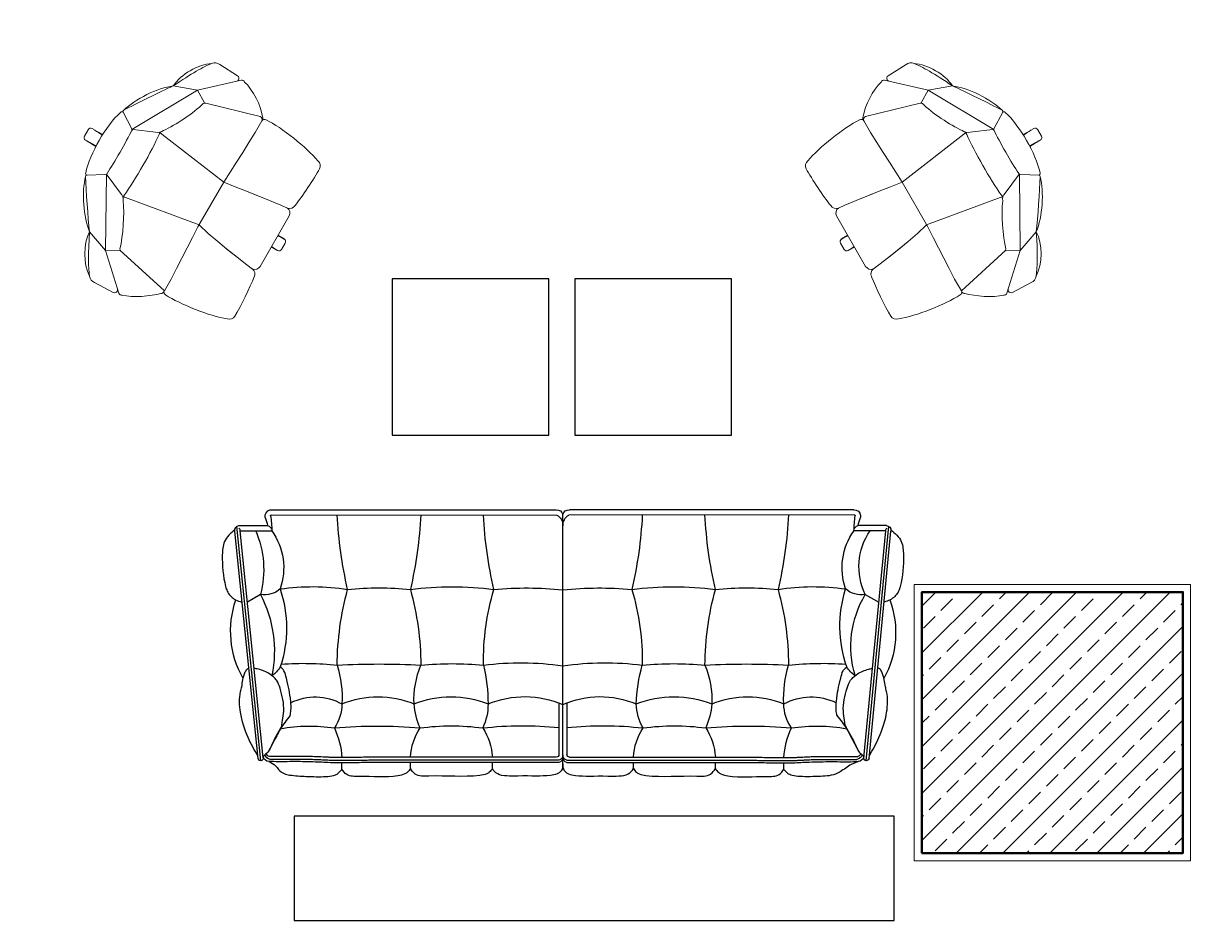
# Model space of a CAD drawing. Header units: millimetres. Extents: x 1443065 to 1517367, y 3763150 to 3779068.
# Drawn here: x 1476651.3 to 1477098.7, y 3768730.7 to 3769074.5 of the extents above; entities that cross this region are included whole.
import ezdxf

# ---------------------------------------------------------------- set-up
doc = ezdxf.new("R2010")
doc.units = ezdxf.units.MM
for name, color, linetype, lineweight in [('A_TEFRIS', 173, 'Continuous', 9), ('SIVA', 3, 'Continuous', 9), ('TASIYICI', 170, 'Continuous', 50)]:
    doc.layers.add(name, color=color, linetype=linetype, lineweight=lineweight)
doc.layers.add('m-TAR_duvar', color=8, linetype='Continuous')
doc.layers.add('m-TFR_vitrifiye', color=1, linetype='Continuous')

# ---------------------------------------------------------------- blocks, each defined once
blk = doc.blocks.new('husk_b&b')
at = {"layer": 'A_TEFRIS'}
for points in [[(-2.6, 19.28), (-2.54, 23.37)], [(-2.54, 23.95), (-2.55, 23.37)], [(1.42, 25.08), (-1.39, 25.08)], [(0.03, 25.08), (0, 25.08)], [(2.57, 23.37), (2.56, 23.95)], [(2.56, 23.37), (2.63, 19.28)], [(-10.04, 10.69), (-13.86, 16.75)], [(10.23, 10.94), (13.89, 16.75)], [(-9.85, 10.51), (-35.39, -3.77), (-47.07, -16.38)], [(-13.48, 2.14), (-10.04, 10.08)], [(9.87, 10.51), (35.39, -3.77), (47.07, -16.38)], [(13.48, 2.14), (10.04, 10.08)], [(-32.21, 5.13), (-35.39, -3.77)], [(32.24, 5.13), (35.41, -3.77)], [(-35.39, -3.77), (-32.54, -8.48)], [(-13.96, -0.29), (-9.88, -30.01)], [(13.95, -0.29), (9.02, -30.01)], [(35.41, -3.77), (32.56, -8.48)], [(-47.84, -14.34), (-48.15, -6.26)], [(37.55, -31.02), (32.56, -8.48)], [(47.84, -14.34), (48.15, -6.26)], [(-38.58, -29.61), (-32.68, -8.97)], [(-11.14, -58.18), (11.16, -58.18)], [(-2.58, -58.18), (-2.54, -60.96)], [(-1.39, -62.09), (1.42, -62.09)], [(0, -62.09), (0.03, -62.09)], [(2.56, -60.96), (2.61, -58.18)]]:
    blk.add_lwpolyline(points, dxfattribs=at)
for points in [[(-1.39, 25.08), (-2.02, 25.08), (-2.53, 24.58), (-2.54, 23.95)], [(-2.51, 23.37), (-2.48, 22.54), (-2.44, 21.76), (-2.34, 19.29)], [(2.56, 23.95), (2.56, 24.58), (2.04, 25.08), (1.42, 25.08)], [(2.56, 23.37), (2.53, 22.51), (2.49, 21.71), (2.4, 19.29)], [(13.36, 17.62), (6.23, 19.92), (-6.2, 19.92), (-13.33, 17.62)], [(-14.66, 16.92), (-19.21, 14.12), (-27.9, 8.28), (-32.21, 5.13)], [(-14.66, 16.92), (-20.48, 15.4), (-28.61, 9.94), (-32.21, 5.13)], [(32.21, 5.13), (28.6, 9.94), (20.48, 15.4), (14.66, 16.92)], [(32.27, 5.13), (27.94, 8.27), (19.24, 14.11), (14.69, 16.92)], [(-10.04, 10.69), (-9.96, 10.55), (-9.76, 10.43), (-9.59, 10.43)], [(-9.49, 10.42), (-9.71, 10.44), (-9.96, 10.29), (-10.04, 10.08)], [(-9.59, 10.43), (-4.73, 10.07), (4.63, 10.06), (9.49, 10.42)], [(10.04, 10.08), (9.96, 10.29), (9.71, 10.44), (9.49, 10.42)], [(9.62, 10.43), (9.89, 10.45), (10.16, 10.68), (10.23, 10.94)], [(-32.21, 5.13), (-39.65, 1.48), (-44.58, -1.37), (-46.99, -3.41)], [(-32.21, 5.13), (-37.45, 4.86), (-44.13, 0.99), (-46.99, -3.41)], [(32.21, 5.13), (39.65, 1.48), (44.57, -1.37), (46.99, -3.41)], [(46.99, -3.41), (44.17, 1.08), (37.51, 4.93), (32.21, 5.13)], [(-15.59, -0.16), (-14.61, 0.11), (-13.66, 1.14), (-13.48, 2.14)], [(-13.96, -0.29), (-13.98, 0), (-14.2, 0.36), (-14.45, 0.5)], [(-14.11, 0.86), (-13.94, 0.67), (-13.58, 0.52), (-13.32, 0.54)], [(-13.32, 0.54), (-6.49, -0.18), (6.49, -0.18), (13.32, 0.54)], [(13.32, 0.54), (13.58, 0.52), (13.94, 0.67), (14.11, 0.86)], [(13.48, 2.14), (13.66, 1.14), (14.61, 0.11), (15.59, -0.16)], [(14.45, 0.5), (14.2, 0.36), (13.98, 0), (13.95, -0.29)], [(-46.99, -3.41), (-47.87, -3.98), (-48.39, -5.25), (-48.15, -6.26)], [(-32.08, -8.25), (-27.38, -6.95), (-19.5, -3.08), (-15.59, -0.16)], [(15.59, -0.16), (19.5, -3.08), (27.38, -6.95), (32.08, -8.25)], [(48.15, -6.26), (48.38, -5.25), (47.87, -3.98), (46.99, -3.41)], [(-32.08, -8.25), (-32.34, -8.37), (-32.61, -8.69), (-32.68, -8.97)], [(32.68, -8.97), (32.61, -8.69), (32.34, -8.37), (32.08, -8.25)], [(-47.07, -16.38), (-47.45, -16.78), (-47.48, -17.45), (-47.13, -17.87)], [(-47.13, -17.87), (-46.17, -22.02), (-42.44, -27.8), (-39.05, -30.38)], [(39.08, -30.38), (42.06, -27.62), (45.85, -21.73), (47.12, -17.87)], [(47.12, -17.87), (47.48, -17.45), (47.45, -16.78), (47.07, -16.38)], [(-39.05, -30.38), (-38.89, -30.74), (-38.44, -31.03), (-38.04, -31.01)], [(38.06, -31.01), (38.47, -31.03), (38.92, -30.74), (39.08, -30.38)], [(-38.68, -32.23), (-39.08, -39), (-37.28, -50.92), (-34.9, -57.28)], [(34.89, -57.28), (37.28, -50.92), (39.08, -39), (38.68, -32.23)], [(-34.9, -57.28), (-34.74, -58.41), (-33.7, -59.32), (-32.55, -59.32)], [(-15.75, -58.18), (-14.61, -58.18), (-13.57, -57.27), (-13.41, -56.13)], [(-13.41, -56.13), (-13.3, -57.28), (-12.29, -58.19), (-11.14, -58.18)], [(11.16, -58.18), (12.27, -58.16), (13.31, -57.29), (13.51, -56.2)], [(13.47, -56.13), (13.62, -57.27), (14.66, -58.18), (15.81, -58.18)], [(32.55, -59.32), (33.7, -59.32), (34.74, -58.41), (34.89, -57.28)], [(-32.55, -59.33), (-28.23, -59.43), (-20.02, -58.86), (-15.75, -58.18)], [(-2.54, -60.96), (-2.53, -61.58), (-2.02, -62.09), (-1.39, -62.09)], [(-2.51, -60.96), (-2.47, -59.96), (-2.43, -59.03), (-2.39, -58.18)], [(1.42, -62.09), (2.04, -62.09), (2.56, -61.58), (2.56, -60.96)], [(2.56, -60.96), (2.52, -59.96), (2.48, -59.03), (2.45, -58.18)], [(15.75, -58.18), (20.02, -58.86), (28.23, -59.43), (32.55, -59.33)]]:
    blk.add_open_spline(points, degree=3, dxfattribs=at)
for points, knots in [([(-13.86, 16.75), (-14.03, 17.02), (-14.38, 17.1), (-14.65, 16.93), (-14.65, 16.92), (-14.66, 16.92), (-14.66, 16.92)], [0, 0, 0, 0, 1, 1, 1, 2, 2, 2, 2]), ([(-13.33, 17.62), (-13.72, 17.54), (-13.96, 17.15), (-13.86, 16.76), (-13.86, 16.76), (-13.86, 16.75), (-13.86, 16.75)], [0, 0, 0, 0, 1, 1, 1, 2, 2, 2, 2]), ([(13.89, 16.75), (14, 17.11), (13.8, 17.5), (13.43, 17.61), (13.41, 17.61), (13.38, 17.62), (13.36, 17.62)], [0, 0, 0, 0, 1, 1, 1, 2, 2, 2, 2]), ([(14.69, 16.92), (14.43, 17.1), (14.07, 17.03), (13.9, 16.77), (13.9, 16.76), (13.89, 16.75), (13.89, 16.75)], [0, 0, 0, 0, 1, 1, 1, 2, 2, 2, 2]), ([(-13.75, 0.62), (-13.95, 0.64), (-14.12, 0.49), (-14.13, 0.28), (-14.14, 0.25), (-14.13, 0.19), (-14.12, 0.16)], [0, 0, 0, 0, 1, 1, 1, 2, 2, 2, 2]), ([(14.12, 0.16), (14.17, 0.35), (14.06, 0.55), (13.87, 0.61), (13.84, 0.62), (13.78, 0.63), (13.75, 0.62)], [0, 0, 0, 0, 1, 1, 1, 2, 2, 2, 2]), ([(-47.84, -14.34), (-47.82, -14.97), (-47.29, -15.47), (-46.66, -15.44), (-46.39, -15.45), (-46.03, -15.28), (-45.86, -15.08)], [0, 0, 0, 0, 1, 1, 1, 2, 2, 2, 2]), ([(45.86, -15.08), (46.29, -15.54), (47.01, -15.57), (47.48, -15.14), (47.68, -14.97), (47.85, -14.61), (47.84, -14.34)], [0, 0, 0, 0, 1, 1, 1, 2, 2, 2, 2]), ([(-38.58, -29.61), (-38.73, -30.23), (-38.35, -30.85), (-37.74, -30.99), (-37.67, -31.01), (-37.55, -31.03), (-37.48, -31.03)], [0, 0, 0, 0, 1, 1, 1, 2, 2, 2, 2]), ([(-37.52, -31.02), (-38.16, -31.01), (-38.67, -31.52), (-38.68, -32.15), (-38.68, -32.17), (-38.68, -32.21), (-38.68, -32.23)], [0, 0, 0, 0, 1, 1, 1, 2, 2, 2, 2]), ([(-37.52, -31.02), (-37.52, -31.02), (-32.34, -31.06), (-32.34, -31.06), (-32.34, -31.06), (-27.85, -30.86), (-27.85, -30.86), (-27.85, -30.86), (-23.36, -30.65), (-23.36, -30.65), (-23.36, -30.65), (-18.87, -30.44), (-18.87, -30.44), (-18.87, -30.44), (-14.37, -30.23), (-14.37, -30.23), (-14.37, -30.23), (-9.88, -30.01), (-9.88, -30.01), (-9.88, -30.01), (-14.37, -30.23), (-14.37, -30.23), (-14.37, -30.23), (-18.87, -30.44), (-18.87, -30.44), (-18.87, -30.44), (-23.36, -30.65), (-23.36, -30.65), (-23.36, -30.65), (-27.85, -30.86), (-27.85, -30.86), (-27.85, -30.86), (-32.34, -31.06), (-32.34, -31.06), (-32.34, -31.06), (-37.52, -31.02), (-37.52, -31.02), (-37.52, -31.02), (-37.52, -31.02), (-37.52, -31.02)], [0, 0, 0, 0, 1, 1, 1, 2, 2, 2, 3, 3, 3, 4, 4, 4, 5, 5, 5, 6, 6, 6, 7, 7, 7, 8, 8, 8, 9, 9, 9, 10, 10, 10, 11, 11, 11, 12, 12, 12, 13, 13, 13, 13]), ([(-13.11, -53.45), (-13.11, -53.45), (-12.47, -48.74), (-12.47, -48.74), (-12.47, -48.74), (-11.82, -44.04), (-11.82, -44.04), (-11.82, -44.04), (-11.17, -39.35), (-11.17, -39.35), (-11.17, -39.35), (-10.53, -34.67), (-10.53, -34.67), (-10.53, -34.67), (-9.88, -30.01), (-9.88, -30.01), (-9.88, -30.01), (-10.53, -34.67), (-10.53, -34.67), (-10.53, -34.67), (-11.17, -39.35), (-11.17, -39.35), (-11.17, -39.35), (-11.77, -43.69), (-11.77, -43.69), (-11.77, -43.69), (-12.47, -48.74), (-12.47, -48.74), (-12.47, -48.74), (-13.11, -53.45), (-13.11, -53.45), (-13.11, -53.45), (-13.41, -56.13), (-13.41, -56.13), (-13.41, -56.13), (-13.11, -53.45), (-13.11, -53.45), (-13.11, -53.45), (-13.11, -53.45), (-13.11, -53.45)], [0, 0, 0, 0, 1, 1, 1, 2, 2, 2, 3, 3, 3, 4, 4, 4, 5, 5, 5, 6, 6, 6, 7, 7, 7, 8, 8, 8, 9, 9, 9, 10, 10, 10, 11, 11, 11, 12, 12, 12, 13, 13, 13, 13]), ([(-9.88, -30.01), (-9.88, -30.01), (9.91, -30.01), (9.91, -30.01), (9.91, -30.01), (-9.88, -30.01), (-9.88, -30.01), (-9.88, -30.01), (-9.88, -30.01), (-9.88, -30.01)], [0, 0, 0, 0, 1, 1, 1, 2, 2, 2, 3, 3, 3, 3]), ([(13.14, -53.45), (13.14, -53.45), (12.49, -48.74), (12.49, -48.74), (12.49, -48.74), (11.85, -44.04), (11.85, -44.04), (11.85, -44.04), (11.02, -39.35), (11.02, -39.35), (11.02, -39.35), (10.17, -34.67), (10.17, -34.67), (10.17, -34.67), (9.02, -30.01), (9.02, -30.01), (9.02, -30.01), (10.17, -34.67), (10.17, -34.67), (10.17, -34.67), (11.02, -39.35), (11.02, -39.35), (11.02, -39.35), (11.8, -43.69), (11.8, -43.69), (11.8, -43.69), (12.49, -48.74), (12.49, -48.74), (12.49, -48.74), (13.14, -53.45), (13.14, -53.45), (13.14, -53.45), (13.51, -56.2), (13.51, -56.2), (13.51, -56.2), (13.14, -53.45), (13.14, -53.45), (13.14, -53.45), (13.14, -53.45), (13.14, -53.45)], [0, 0, 0, 0, 1, 1, 1, 2, 2, 2, 3, 3, 3, 4, 4, 4, 5, 5, 5, 6, 6, 6, 7, 7, 7, 8, 8, 8, 9, 9, 9, 10, 10, 10, 11, 11, 11, 12, 12, 12, 13, 13, 13, 13]), ([(37.55, -31.02), (37.55, -31.02), (32.36, -31.06), (32.36, -31.06), (32.36, -31.06), (27.87, -30.86), (27.87, -30.86), (27.87, -30.86), (23.38, -30.65), (23.38, -30.65), (23.38, -30.65), (18.89, -30.44), (18.89, -30.44), (18.89, -30.44), (14.4, -30.23), (14.4, -30.23), (14.4, -30.23), (9.91, -30.01), (9.91, -30.01), (9.91, -30.01), (14.4, -30.23), (14.4, -30.23), (14.4, -30.23), (18.89, -30.44), (18.89, -30.44), (18.89, -30.44), (23.38, -30.65), (23.38, -30.65), (23.38, -30.65), (27.87, -30.86), (27.87, -30.86), (27.87, -30.86), (32.36, -31.06), (32.36, -31.06), (32.36, -31.06), (37.55, -31.02), (37.55, -31.02), (37.55, -31.02), (37.55, -31.02), (37.55, -31.02)], [0, 0, 0, 0, 1, 1, 1, 2, 2, 2, 3, 3, 3, 4, 4, 4, 5, 5, 5, 6, 6, 6, 7, 7, 7, 8, 8, 8, 9, 9, 9, 10, 10, 10, 11, 11, 11, 12, 12, 12, 13, 13, 13, 13]), ([(38.7, -32.23), (38.74, -31.6), (38.26, -31.05), (37.62, -31.02), (37.61, -31.02), (37.57, -31.02), (37.55, -31.02)], [0, 0, 0, 0, 1, 1, 1, 2, 2, 2, 2])]:
    blk.add_open_spline(points, degree=3, knots=knots, dxfattribs=at)

msp = doc.modelspace()

# ---------------------------------------------------------------- hatches: boundary and pattern name
at = {"layer": 'm-TAR_duvar'}
h = msp.add_hatch(dxfattribs=at)
h.set_pattern_fill('ANSI33', color=256, scale=2)
h.set_pattern_definition([(45, (55132.096, -87954.948), (-8.98025612, 8.98025612), []), (45, (55141.077, -87954.948), (-8.98025612, 8.98025612), [6.35, -3.175])])
h.paths.add_polyline_path([(1476995.71, 3768756.58), (1477095.71, 3768756.58), (1477095.71, 3768856.58), (1476995.71, 3768856.58)])

# ---------------------------------------------------------------- linework, layer by layer
at = {"layer": 'm-TFR_vitrifiye'}
for points in [[(1476852.72, 3768916.69), (1476852.72, 3768976.69), (1476792.72, 3768976.69), (1476792.72, 3768916.69)], [(1476922.72, 3768916.69), (1476922.72, 3768976.69), (1476862.72, 3768976.69), (1476862.72, 3768916.69)], [(1476985.12, 3768730.71), (1476985.12, 3768770.71), (1476755.12, 3768770.71), (1476755.12, 3768730.71)]]:
    msp.add_lwpolyline(points, close=True, dxfattribs=at)
for points in [[(1476746.36, 3768886.15), (1476855.8, 3768886.13)], [(1476746.61, 3768888.14), (1476855.56, 3768888.14)], [(1476858.11, 3768794.23), (1476858.11, 3768886.3)], [(1476858.11, 3768793.37), (1476858.11, 3768886.3)], [(1476858.11, 3768793.37), (1476858.11, 3768885.22)], [(1476969.87, 3768886.15), (1476860.43, 3768886.13)], [(1476969.61, 3768888.14), (1476860.66, 3768888.14)], [(1476742.38, 3768792), (1476733.21, 3768881.81)], [(1476734.12, 3768882.13), (1476744.94, 3768882.13)], [(1476982.1, 3768882.13), (1476971.29, 3768882.13)], [(1476974.35, 3768792), (1476983.02, 3768881.81)], [(1476741.28, 3768792.83), (1476732.41, 3768879.94)], [(1476734.4, 3768880.13), (1476746.54, 3768880.13)], [(1476743.27, 3768793.05), (1476734.4, 3768880.13)], [(1476981.82, 3768880.13), (1476969.69, 3768880.13)], [(1476973.46, 3768793.05), (1476981.82, 3768880.13)], [(1476975.45, 3768792.83), (1476983.82, 3768879.94)], [(1476742.21, 3768855.66), (1476737.19, 3768852.79)], [(1476974.01, 3768855.66), (1476979.19, 3768852.7)], [(1476856.6, 3768814.19), (1476856.6, 3768794.37)], [(1476859.62, 3768814.19), (1476859.62, 3768794.37)], [(1476773.45, 3768788.81), (1476773.45, 3768791.18)], [(1476799.67, 3768788.99), (1476799.67, 3768791.35)], [(1476831.08, 3768789), (1476831.08, 3768791.36)], [(1476858.11, 3768790.78), (1476858.11, 3768793.37)], [(1476885.15, 3768789), (1476885.15, 3768791.36)], [(1476916.55, 3768788.99), (1476916.55, 3768791.35)], [(1476942.77, 3768788.81), (1476942.77, 3768791.18)]]:
    msp.add_lwpolyline(points, dxfattribs=at)
for points, knots in [([(1476744.06, 3768885.22), (1476743.76, 3768886.51), (1476744.56, 3768887.79), (1476745.85, 3768888.09), (1476746.1, 3768888.15), (1476746.36, 3768888.16), (1476746.61, 3768888.14)], [0, 0, 0, 0, 1, 1, 1, 2, 2, 2, 2]), ([(1476746.1, 3768885.84), (1476746.06, 3768885.97), (1476746.13, 3768886.1), (1476746.25, 3768886.14), (1476746.29, 3768886.15), (1476746.32, 3768886.15), (1476746.36, 3768886.15)], [0, 0, 0, 0, 1, 1, 1, 2, 2, 2, 2]), ([(1476969.61, 3768888.14), (1476970.93, 3768888.26), (1476972.09, 3768887.3), (1476972.22, 3768885.98), (1476972.24, 3768885.73), (1476972.22, 3768885.47), (1476972.17, 3768885.22)], [0, 0, 0, 0, 1, 1, 1, 2, 2, 2, 2]), ([(1476969.87, 3768886.15), (1476970, 3768886.16), (1476970.11, 3768886.07), (1476970.13, 3768885.95), (1476970.14, 3768885.91), (1476970.13, 3768885.88), (1476970.12, 3768885.84)], [0, 0, 0, 0, 1, 1, 1, 2, 2, 2, 2]), ([(1476732.41, 3768879.94), (1476732.24, 3768880.97), (1476732.93, 3768881.94), (1476733.97, 3768882.12), (1476734.02, 3768882.12), (1476734.07, 3768882.13), (1476734.12, 3768882.13)], [0, 0, 0, 0, 1, 1, 1, 2, 2, 2, 2]), ([(1476982.1, 3768882.13), (1476983.14, 3768882.05), (1476983.92, 3768881.14), (1476983.84, 3768880.09), (1476983.83, 3768880.04), (1476983.83, 3768879.99), (1476983.82, 3768879.94)], [0, 0, 0, 0, 1, 1, 1, 2, 2, 2, 2]), ([(1476732.4, 3768880.51), (1476730.8, 3768879.13), (1476729.22, 3768877.73), (1476728.42, 3768875.94), (1476727.75, 3768874.43), (1476727.63, 3768872.63), (1476727.59, 3768870.87), (1476727.5, 3768866.69), (1476727.85, 3768862.69), (1476728.86, 3768858.75), (1476729.01, 3768858.15), (1476729.18, 3768857.55), (1476729.44, 3768856.99), (1476730.01, 3768855.75), (1476731.01, 3768854.68), (1476732.17, 3768853.95), (1476732.87, 3768853.52), (1476733.63, 3768853.21), (1476734.41, 3768852.98), (1476734.66, 3768852.91), (1476734.92, 3768852.85), (1476735.17, 3768852.79)], [0, 0, 0, 0, 1, 1, 1, 2, 2, 2, 3, 3, 3, 4, 4, 4, 5, 5, 5, 6, 6, 6, 7, 7, 7, 7]), ([(1476983.82, 3768880.51), (1476985.43, 3768879.13), (1476987, 3768877.73), (1476987.8, 3768875.94), (1476988.48, 3768874.43), (1476988.59, 3768872.63), (1476988.63, 3768870.87), (1476988.72, 3768866.69), (1476988.38, 3768862.69), (1476987.37, 3768858.75), (1476987.21, 3768858.15), (1476987.04, 3768857.55), (1476986.78, 3768856.99), (1476986.22, 3768855.75), (1476985.22, 3768854.68), (1476984.05, 3768853.95), (1476983.35, 3768853.52), (1476982.6, 3768853.21), (1476981.82, 3768852.98), (1476981.62, 3768852.93), (1476981.41, 3768852.88), (1476981.21, 3768852.83)], [0, 0, 0, 0, 1, 1, 1, 2, 2, 2, 3, 3, 3, 4, 4, 4, 5, 5, 5, 6, 6, 6, 7, 7, 7, 7]), ([(1476741.17, 3768793.86), (1476739.85, 3768796.18), (1476738.56, 3768798.5), (1476737.48, 3768800.93), (1476736.11, 3768803.99), (1476735.07, 3768807.21), (1476734.54, 3768810.56), (1476734.12, 3768813.2), (1476734.01, 3768815.91), (1476734.57, 3768818.49), (1476734.71, 3768819.11), (1476734.88, 3768819.73), (1476735.02, 3768820.36), (1476735.2, 3768821.22), (1476735.31, 3768822.1), (1476735.47, 3768822.96), (1476735.66, 3768824.01), (1476735.93, 3768825.04), (1476736.4, 3768826.05), (1476736.59, 3768826.48), (1476736.83, 3768826.9), (1476737.2, 3768827.15), (1476737.28, 3768827.21), (1476737.37, 3768827.25), (1476737.46, 3768827.29), (1476737.56, 3768827.34), (1476737.66, 3768827.39), (1476737.76, 3768827.43)], [0, 0, 0, 0, 1, 1, 1, 2, 2, 2, 3, 3, 3, 4, 4, 4, 5, 5, 5, 6, 6, 6, 7, 7, 7, 8, 8, 8, 9, 9, 9, 9]), ([(1476750.37, 3768805.36), (1476750.47, 3768806.04), (1476750.56, 3768806.71), (1476750.67, 3768807.39), (1476750.85, 3768808.58), (1476751.06, 3768809.78), (1476751.12, 3768810.97), (1476751.29, 3768813.93), (1476750.59, 3768816.89), (1476749.71, 3768819.8), (1476749.38, 3768820.87), (1476749.03, 3768821.94), (1476748.38, 3768822.83), (1476748.04, 3768823.31), (1476747.6, 3768823.73), (1476747.15, 3768824.13), (1476746.71, 3768824.52), (1476746.26, 3768824.88), (1476745.77, 3768825.2), (1476744.46, 3768826.07), (1476742.95, 3768826.65), (1476741.42, 3768827.05), (1476740.87, 3768827.19), (1476740.32, 3768827.32), (1476739.77, 3768827.43)], [0, 0, 0, 0, 1, 1, 1, 2, 2, 2, 3, 3, 3, 4, 4, 4, 5, 5, 5, 6, 6, 6, 7, 7, 7, 8, 8, 8, 8]), ([(1476753.59, 3768809.28), (1476753.71, 3768809.95), (1476753.83, 3768810.63), (1476753.89, 3768811.3), (1476753.99, 3768812.49), (1476753.9, 3768813.69), (1476753.8, 3768814.72), (1476753.44, 3768818.39), (1476752.99, 3768820.02), (1476752.13, 3768823.66), (1476751.92, 3768824.57), (1476751.68, 3768825.61), (1476751.23, 3768826.42), (1476751, 3768826.82), (1476750.73, 3768827.17), (1476750.37, 3768827.51), (1476750.19, 3768827.68), (1476749.99, 3768827.85), (1476749.77, 3768828.01)], [0, 0, 0, 0, 1, 1, 1, 2, 2, 2, 3, 3, 3, 4, 4, 4, 5, 5, 5, 6, 6, 6, 6]), ([(1476963.14, 3768809.28), (1476963.02, 3768809.95), (1476962.9, 3768810.63), (1476962.84, 3768811.3), (1476962.74, 3768812.49), (1476962.84, 3768813.69), (1476962.94, 3768814.72), (1476963.29, 3768818.39), (1476963.74, 3768820.02), (1476964.6, 3768823.66), (1476964.81, 3768824.57), (1476965.05, 3768825.61), (1476965.51, 3768826.42), (1476965.73, 3768826.82), (1476966.01, 3768827.17), (1476966.36, 3768827.51), (1476966.54, 3768827.68), (1476966.74, 3768827.85), (1476966.96, 3768828.01)], [0, 0, 0, 0, 1, 1, 1, 2, 2, 2, 3, 3, 3, 4, 4, 4, 5, 5, 5, 6, 6, 6, 6]), ([(1476966.36, 3768805.36), (1476966.26, 3768806.04), (1476966.17, 3768806.71), (1476966.06, 3768807.39), (1476965.88, 3768808.58), (1476965.67, 3768809.78), (1476965.61, 3768810.97), (1476965.45, 3768813.93), (1476966.14, 3768816.89), (1476967.02, 3768819.8), (1476967.35, 3768820.87), (1476967.7, 3768821.94), (1476968.35, 3768822.83), (1476968.7, 3768823.31), (1476969.13, 3768823.73), (1476969.58, 3768824.13), (1476970.02, 3768824.52), (1476970.48, 3768824.88), (1476970.96, 3768825.2), (1476972.27, 3768826.07), (1476973.78, 3768826.65), (1476975.31, 3768827.05), (1476975.79, 3768827.18), (1476976.27, 3768827.29), (1476976.76, 3768827.39)], [0, 0, 0, 0, 1, 1, 1, 2, 2, 2, 3, 3, 3, 4, 4, 4, 5, 5, 5, 6, 6, 6, 7, 7, 7, 8, 8, 8, 8]), ([(1476975.56, 3768793.86), (1476976.88, 3768796.18), (1476978.17, 3768798.5), (1476979.25, 3768800.93), (1476980.62, 3768803.99), (1476981.66, 3768807.21), (1476982.2, 3768810.56), (1476982.62, 3768813.2), (1476982.72, 3768815.91), (1476982.16, 3768818.49), (1476982.02, 3768819.11), (1476981.85, 3768819.73), (1476981.71, 3768820.36), (1476981.53, 3768821.22), (1476981.42, 3768822.1), (1476981.26, 3768822.96), (1476981.07, 3768824.01), (1476980.81, 3768825.04), (1476980.34, 3768826.05), (1476980.14, 3768826.48), (1476979.9, 3768826.9), (1476979.54, 3768827.15), (1476979.45, 3768827.21), (1476979.37, 3768827.25), (1476979.27, 3768827.29), (1476979.11, 3768827.37), (1476978.94, 3768827.44), (1476978.78, 3768827.52)], [0, 0, 0, 0, 1, 1, 1, 2, 2, 2, 3, 3, 3, 4, 4, 4, 5, 5, 5, 6, 6, 6, 7, 7, 7, 8, 8, 8, 9, 9, 9, 9]), ([(1476753.59, 3768809.28), (1476752.27, 3768807.64), (1476750.94, 3768806.01), (1476749.82, 3768804.26), (1476748.31, 3768801.92), (1476747.15, 3768799.38), (1476745.93, 3768796.81), (1476745.68, 3768796.27), (1476745.42, 3768795.73), (1476745.05, 3768795.29), (1476744.61, 3768794.78), (1476744.03, 3768794.4), (1476743.55, 3768793.93), (1476743.43, 3768793.81), (1476743.32, 3768793.68), (1476743.22, 3768793.56)], [0, 0, 0, 0, 1, 1, 1, 2, 2, 2, 3, 3, 3, 4, 4, 4, 5, 5, 5, 5]), ([(1476963.14, 3768809.28), (1476964.46, 3768807.64), (1476965.79, 3768806.01), (1476966.91, 3768804.26), (1476968.42, 3768801.92), (1476969.58, 3768799.38), (1476970.8, 3768796.81), (1476971.05, 3768796.27), (1476971.31, 3768795.73), (1476971.69, 3768795.29), (1476972.12, 3768794.78), (1476972.7, 3768794.4), (1476973.18, 3768793.93), (1476973.3, 3768793.81), (1476973.41, 3768793.68), (1476973.51, 3768793.56)], [0, 0, 0, 0, 1, 1, 1, 2, 2, 2, 3, 3, 3, 4, 4, 4, 5, 5, 5, 5]), ([(1476750.37, 3768805.36), (1476749.52, 3768803.67), (1476748.67, 3768801.97), (1476747.78, 3768800.3), (1476747.16, 3768799.14), (1476746.52, 3768798), (1476745.93, 3768796.81), (1476745.67, 3768796.27), (1476745.42, 3768795.73), (1476745.05, 3768795.29), (1476744.62, 3768794.78), (1476744.03, 3768794.4), (1476743.55, 3768793.93), (1476743.43, 3768793.81), (1476743.32, 3768793.68), (1476743.22, 3768793.56)], [0, 0, 0, 0, 1, 1, 1, 2, 2, 2, 3, 3, 3, 4, 4, 4, 5, 5, 5, 5]), ([(1476966.36, 3768805.36), (1476967.21, 3768803.67), (1476968.07, 3768801.97), (1476968.96, 3768800.3), (1476969.57, 3768799.14), (1476970.21, 3768798), (1476970.8, 3768796.81), (1476971.06, 3768796.27), (1476971.31, 3768795.73), (1476971.69, 3768795.29), (1476972.12, 3768794.78), (1476972.7, 3768794.4), (1476973.18, 3768793.93), (1476973.3, 3768793.81), (1476973.41, 3768793.68), (1476973.51, 3768793.56)], [0, 0, 0, 0, 1, 1, 1, 2, 2, 2, 3, 3, 3, 4, 4, 4, 5, 5, 5, 5]), ([(1476743.27, 3768793.05), (1476743.3, 3768792.49), (1476742.87, 3768792.02), (1476742.32, 3768792), (1476741.81, 3768791.97), (1476741.37, 3768792.33), (1476741.28, 3768792.83)], [0, 0, 0, 0, 1, 1, 1, 2, 2, 2, 2]), ([(1476856.6, 3768791.36), (1476836.54, 3768791.36), (1476820.83, 3768791.38), (1476802.97, 3768791.36), (1476797.79, 3768791.35), (1476792.43, 3768791.34), (1476785.06, 3768791.28), (1476782.43, 3768791.26), (1476779.54, 3768791.24), (1476777.19, 3768791.21), (1476774.16, 3768791.18), (1476772.05, 3768791.15), (1476769.81, 3768791.21), (1476767.68, 3768791.27), (1476765.42, 3768791.41), (1476763.27, 3768791.5), (1476760.56, 3768791.61), (1476758.01, 3768791.65), (1476755.48, 3768791.64), (1476752.73, 3768791.64), (1476750.01, 3768791.59), (1476747.21, 3768791.64), (1476747.16, 3768791.65), (1476747.11, 3768791.65), (1476745.42, 3768791.65)], [0, 0, 0, 0, 1, 1, 1, 2, 2, 2, 3, 3, 3, 4, 4, 4, 5, 5, 5, 6, 6, 6, 7, 7, 7, 8, 8, 8, 8]), ([(1476745.42, 3768791.65), (1476747.73, 3768790.79), (1476748.45, 3768789.55), (1476749.17, 3768788.68), (1476750.57, 3768786.99), (1476751.98, 3768786.71), (1476753.4, 3768786.51), (1476755.46, 3768786.22), (1476757.54, 3768786.08), (1476759.78, 3768785.98), (1476762.24, 3768785.88), (1476764.89, 3768785.81), (1476767.28, 3768785.95), (1476768.3, 3768786), (1476769.27, 3768786.09), (1476770.24, 3768786.35), (1476770.89, 3768786.52), (1476771.53, 3768786.76), (1476772.03, 3768787.18), (1476772.39, 3768787.48), (1476772.67, 3768787.86), (1476773, 3768788.22), (1476773.18, 3768788.4), (1476773.37, 3768788.58), (1476773.45, 3768788.81)], [0, 0, 0, 0, 1, 1, 1, 2, 2, 2, 3, 3, 3, 4, 4, 4, 5, 5, 5, 6, 6, 6, 7, 7, 7, 8, 8, 8, 8]), ([(1476855.6, 3768793.37), (1476845.46, 3768793.37), (1476806.11, 3768793.37), (1476804.85, 3768793.37), (1476802.48, 3768793.37), (1476800.11, 3768793.37), (1476797.74, 3768793.37), (1476795.37, 3768793.36), (1476792.99, 3768793.35), (1476790.62, 3768793.33), (1476789.7, 3768793.33), (1476788.77, 3768793.32), (1476785.6, 3768793.3), (1476783.08, 3768793.3), (1476779.96, 3768793.29), (1476779.23, 3768793.27), (1476778.5, 3768793.26), (1476777.77, 3768793.25), (1476777.04, 3768793.24), (1476776.3, 3768793.23), (1476775.57, 3768793.22), (1476774.85, 3768793.21), (1476774.12, 3768793.2), (1476773.4, 3768793.19), (1476772.68, 3768793.19), (1476772.14, 3768793.19), (1476771.6, 3768793.2), (1476771.07, 3768793.2), (1476770.81, 3768793.21), (1476770.55, 3768793.21), (1476770.28, 3768793.22), (1476770.06, 3768793.23), (1476769.83, 3768793.23), (1476769.61, 3768793.24), (1476769.38, 3768793.25), (1476769.16, 3768793.26), (1476768.93, 3768793.27), (1476768.7, 3768793.28), (1476768.48, 3768793.29), (1476768.25, 3768793.3), (1476767.79, 3768793.32), (1476767.34, 3768793.34), (1476766.88, 3768793.37), (1476765.96, 3768793.42), (1476765.03, 3768793.47), (1476763.52, 3768793.51), (1476762.92, 3768793.53), (1476762.54, 3768793.54), (1476762.17, 3768793.56), (1476761.79, 3768793.57), (1476761.42, 3768793.58), (1476761.04, 3768793.59), (1476760.3, 3768793.61), (1476759.55, 3768793.63), (1476758.8, 3768793.64), (1476757.93, 3768793.65), (1476757.07, 3768793.66), (1476756.21, 3768793.66), (1476755.65, 3768793.66), (1476755.1, 3768793.66), (1476754.55, 3768793.66), (1476753.99, 3768793.66), (1476753.44, 3768793.65), (1476752.89, 3768793.65), (1476751.82, 3768793.64), (1476750.75, 3768793.64), (1476749.68, 3768793.64), (1476749.32, 3768793.64), (1476748.95, 3768793.64), (1476748.59, 3768793.64), (1476748.37, 3768793.64), (1476748.14, 3768793.65), (1476747.92, 3768793.65), (1476747.78, 3768793.65), (1476747.63, 3768793.65), (1476747.49, 3768793.66), (1476747.35, 3768793.66), (1476747.2, 3768793.66), (1476747.06, 3768793.66), (1476747.05, 3768793.66), (1476747.04, 3768793.66), (1476745.63, 3768793.66)], [0, 0, 0, 0, 1, 1, 1, 2, 2, 2, 3, 3, 3, 4, 4, 4, 5, 5, 5, 6, 6, 6, 7, 7, 7, 8, 8, 8, 9, 9, 9, 10, 10, 10, 11, 11, 11, 12, 12, 12, 13, 13, 13, 14, 14, 14, 15, 15, 15, 16, 16, 16, 17, 17, 17, 18, 18, 18, 19, 19, 19, 20, 20, 20, 21, 21, 21, 22, 22, 22, 23, 23, 23, 24, 24, 24, 25, 25, 25, 26, 26, 26, 27, 27, 27, 27]), ([(1476856.6, 3768792.21), (1476847.74, 3768792.21), (1476806.31, 3768792.22), (1476805.06, 3768792.22), (1476802.91, 3768792.22), (1476800.77, 3768792.22), (1476798.62, 3768792.21), (1476796.47, 3768792.21), (1476794.33, 3768792.2), (1476792.18, 3768792.19), (1476791.13, 3768792.18), (1476790.08, 3768792.17), (1476786.83, 3768792.16), (1476784.12, 3768792.15), (1476783.24, 3768792.14), (1476781.18, 3768792.13), (1476779.11, 3768792.11), (1476778.23, 3768792.1), (1476777.36, 3768792.09), (1476776.76, 3768792.08), (1476776.15, 3768792.07), (1476775.55, 3768792.06), (1476774.95, 3768792.05), (1476774.35, 3768792.04), (1476773.75, 3768792.04), (1476772.55, 3768792.03), (1476771.36, 3768792.03), (1476770.17, 3768792.07), (1476769.89, 3768792.07), (1476769.61, 3768792.08), (1476769.32, 3768792.09), (1476769.04, 3768792.1), (1476768.76, 3768792.11), (1476768.48, 3768792.13), (1476767.91, 3768792.15), (1476767.35, 3768792.18), (1476766.78, 3768792.21), (1476766.23, 3768792.24), (1476765.67, 3768792.27), (1476764.64, 3768792.3), (1476763.95, 3768792.32), (1476763.58, 3768792.34), (1476763.21, 3768792.35), (1476762.47, 3768792.39), (1476761.73, 3768792.41), (1476761, 3768792.44), (1476760.26, 3768792.46), (1476759.52, 3768792.47), (1476758.78, 3768792.48), (1476757.84, 3768792.5), (1476756.91, 3768792.5), (1476755.98, 3768792.5), (1476755.41, 3768792.5), (1476754.84, 3768792.5), (1476754.28, 3768792.5), (1476753.71, 3768792.5), (1476753.15, 3768792.49), (1476752.58, 3768792.49), (1476751.46, 3768792.48), (1476750.33, 3768792.48), (1476749.19, 3768792.48), (1476748.71, 3768792.48), (1476748.23, 3768792.49), (1476747.74, 3768792.49), (1476747.59, 3768792.5), (1476747.44, 3768792.5), (1476747.3, 3768792.5), (1476747.2, 3768792.5), (1476747.11, 3768792.5), (1476745.98, 3768792.51)], [0, 0, 0, 0, 1, 1, 1, 2, 2, 2, 3, 3, 3, 4, 4, 4, 5, 5, 5, 6, 6, 6, 7, 7, 7, 8, 8, 8, 9, 9, 9, 10, 10, 10, 11, 11, 11, 12, 12, 12, 13, 13, 13, 14, 14, 14, 15, 15, 15, 16, 16, 16, 17, 17, 17, 18, 18, 18, 19, 19, 19, 20, 20, 20, 21, 21, 21, 22, 22, 22, 23, 23, 23, 23]), ([(1476859.62, 3768792.21), (1476868.49, 3768792.21), (1476909.92, 3768792.22), (1476911.16, 3768792.22), (1476913.31, 3768792.22), (1476915.46, 3768792.22), (1476917.6, 3768792.21), (1476919.75, 3768792.21), (1476921.9, 3768792.2), (1476924.04, 3768792.19), (1476925.1, 3768792.18), (1476926.15, 3768792.17), (1476929.4, 3768792.16), (1476932.1, 3768792.15), (1476932.98, 3768792.14), (1476935.05, 3768792.13), (1476937.12, 3768792.11), (1476937.99, 3768792.1), (1476938.86, 3768792.09), (1476939.47, 3768792.08), (1476940.07, 3768792.07), (1476940.67, 3768792.06), (1476941.27, 3768792.05), (1476941.87, 3768792.04), (1476942.47, 3768792.04), (1476943.67, 3768792.03), (1476944.87, 3768792.03), (1476946.06, 3768792.07), (1476946.34, 3768792.07), (1476946.62, 3768792.08), (1476946.9, 3768792.09), (1476947.18, 3768792.1), (1476947.46, 3768792.11), (1476947.74, 3768792.13), (1476948.31, 3768792.15), (1476948.87, 3768792.18), (1476949.44, 3768792.21), (1476950, 3768792.24), (1476950.55, 3768792.27), (1476951.11, 3768792.3), (1476951.48, 3768792.32), (1476951.85, 3768792.34), (1476952.22, 3768792.35), (1476952.96, 3768792.39), (1476953.7, 3768792.41), (1476954.43, 3768792.44), (1476955.17, 3768792.46), (1476957.21, 3768792.47), (1476957.95, 3768792.48), (1476958.89, 3768792.5), (1476959.82, 3768792.5), (1476960.76, 3768792.5), (1476961.32, 3768792.5), (1476961.89, 3768792.5), (1476962.45, 3768792.5), (1476963.02, 3768792.5), (1476963.58, 3768792.49), (1476964.15, 3768792.49), (1476965.27, 3768792.48), (1476966.4, 3768792.48), (1476967.54, 3768792.48), (1476968.02, 3768792.48), (1476968.51, 3768792.49), (1476968.99, 3768792.49), (1476969.14, 3768792.5), (1476969.29, 3768792.5), (1476969.43, 3768792.5), (1476969.53, 3768792.5), (1476969.62, 3768792.5), (1476970.75, 3768792.51)], [0, 0, 0, 0, 1, 1, 1, 2, 2, 2, 3, 3, 3, 4, 4, 4, 5, 5, 5, 6, 6, 6, 7, 7, 7, 8, 8, 8, 9, 9, 9, 10, 10, 10, 11, 11, 11, 12, 12, 12, 13, 13, 13, 14, 14, 14, 15, 15, 15, 16, 16, 16, 17, 17, 17, 18, 18, 18, 19, 19, 19, 20, 20, 20, 21, 21, 21, 22, 22, 22, 23, 23, 23, 23]), ([(1476859.62, 3768791.36), (1476879.68, 3768791.36), (1476895.4, 3768791.38), (1476913.26, 3768791.36), (1476918.44, 3768791.35), (1476923.8, 3768791.34), (1476931.16, 3768791.28), (1476933.8, 3768791.26), (1476936.69, 3768791.24), (1476939.03, 3768791.21), (1476942.06, 3768791.18), (1476944.17, 3768791.15), (1476946.28, 3768791.21), (1476948.3, 3768791.27), (1476950.31, 3768791.41), (1476952.48, 3768791.5), (1476955.23, 3768791.61), (1476958.23, 3768791.65), (1476961, 3768791.64), (1476964, 3768791.64), (1476966.72, 3768791.59), (1476969.52, 3768791.64), (1476969.57, 3768791.65), (1476969.62, 3768791.65), (1476971.31, 3768791.65)], [0, 0, 0, 0, 1, 1, 1, 2, 2, 2, 3, 3, 3, 4, 4, 4, 5, 5, 5, 6, 6, 6, 7, 7, 7, 8, 8, 8, 8]), ([(1476860.62, 3768793.37), (1476870.76, 3768793.37), (1476910.11, 3768793.37), (1476911.38, 3768793.37), (1476913.74, 3768793.37), (1476916.11, 3768793.37), (1476918.49, 3768793.37), (1476920.86, 3768793.36), (1476923.23, 3768793.35), (1476925.61, 3768793.33), (1476926.53, 3768793.33), (1476927.45, 3768793.32), (1476930.62, 3768793.3), (1476933.14, 3768793.3), (1476936.26, 3768793.29), (1476936.99, 3768793.27), (1476937.73, 3768793.26), (1476938.46, 3768793.25), (1476939.19, 3768793.24), (1476939.92, 3768793.23), (1476940.65, 3768793.22), (1476941.38, 3768793.21), (1476942.1, 3768793.2), (1476942.83, 3768793.19), (1476943.55, 3768793.19), (1476944.09, 3768793.19), (1476944.62, 3768793.2), (1476945.16, 3768793.2), (1476945.42, 3768793.21), (1476945.68, 3768793.21), (1476945.94, 3768793.22), (1476946.16, 3768793.23), (1476946.39, 3768793.23), (1476946.61, 3768793.24), (1476946.84, 3768793.25), (1476947.07, 3768793.26), (1476947.29, 3768793.27), (1476947.52, 3768793.28), (1476947.75, 3768793.29), (1476947.97, 3768793.3), (1476948.43, 3768793.32), (1476948.89, 3768793.34), (1476949.35, 3768793.37), (1476950.27, 3768793.42), (1476951.2, 3768793.47), (1476952.14, 3768793.51), (1476952.51, 3768793.53), (1476952.89, 3768793.54), (1476953.26, 3768793.56), (1476953.64, 3768793.57), (1476954.01, 3768793.58), (1476954.39, 3768793.59), (1476955.14, 3768793.61), (1476957.18, 3768793.63), (1476957.93, 3768793.64), (1476958.8, 3768793.65), (1476959.66, 3768793.66), (1476960.52, 3768793.66), (1476961.08, 3768793.66), (1476961.63, 3768793.66), (1476962.19, 3768793.66), (1476962.74, 3768793.66), (1476963.29, 3768793.65), (1476963.84, 3768793.65), (1476964.91, 3768793.64), (1476965.98, 3768793.64), (1476967.05, 3768793.64), (1476967.41, 3768793.64), (1476967.78, 3768793.64), (1476968.14, 3768793.64), (1476968.36, 3768793.64), (1476968.59, 3768793.65), (1476968.81, 3768793.65), (1476968.95, 3768793.65), (1476969.1, 3768793.65), (1476969.24, 3768793.66), (1476969.39, 3768793.66), (1476969.53, 3768793.66), (1476969.67, 3768793.66), (1476969.68, 3768793.66), (1476969.69, 3768793.66), (1476971.1, 3768793.66)], [0, 0, 0, 0, 1, 1, 1, 2, 2, 2, 3, 3, 3, 4, 4, 4, 5, 5, 5, 6, 6, 6, 7, 7, 7, 8, 8, 8, 9, 9, 9, 10, 10, 10, 11, 11, 11, 12, 12, 12, 13, 13, 13, 14, 14, 14, 15, 15, 15, 16, 16, 16, 17, 17, 17, 18, 18, 18, 19, 19, 19, 20, 20, 20, 21, 21, 21, 22, 22, 22, 23, 23, 23, 24, 24, 24, 25, 25, 25, 26, 26, 26, 27, 27, 27, 27]), ([(1476971.31, 3768791.65), (1476969, 3768790.79), (1476968.28, 3768790.35), (1476967.56, 3768789.87), (1476966.16, 3768788.95), (1476964.75, 3768787.87), (1476963.33, 3768787.2), (1476961.27, 3768786.22), (1476959.19, 3768786.08), (1476956.86, 3768785.98), (1476954.29, 3768785.88), (1476951.42, 3768785.81), (1476948.97, 3768785.95), (1476947.92, 3768786), (1476946.95, 3768786.09), (1476945.98, 3768786.35), (1476945.34, 3768786.52), (1476944.69, 3768786.76), (1476944.2, 3768787.18), (1476943.84, 3768787.48), (1476943.56, 3768787.86), (1476943.22, 3768788.22), (1476943.04, 3768788.4), (1476942.85, 3768788.58), (1476942.77, 3768788.81)], [0, 0, 0, 0, 1, 1, 1, 2, 2, 2, 3, 3, 3, 4, 4, 4, 5, 5, 5, 6, 6, 6, 7, 7, 7, 8, 8, 8, 8]), ([(1476975.45, 3768792.83), (1476975.36, 3768792.29), (1476974.84, 3768791.92), (1476974.3, 3768792.01), (1476973.79, 3768792.09), (1476973.43, 3768792.54), (1476973.46, 3768793.05)], [0, 0, 0, 0, 1, 1, 1, 2, 2, 2, 2]), ([(1476799.67, 3768788.99), (1476799.37, 3768788.45), (1476798.98, 3768787.94), (1476798.5, 3768787.55), (1476798.2, 3768787.3), (1476797.87, 3768787.11), (1476797.52, 3768786.94), (1476796.7, 3768786.55), (1476795.79, 3768786.37), (1476794.88, 3768786.22), (1476789.98, 3768785.44), (1476785.25, 3768785.97), (1476780.04, 3768785.95), (1476778.34, 3768785.94), (1476776.6, 3768785.87), (1476775.28, 3768786.72), (1476774.52, 3768787.21), (1476773.89, 3768788), (1476773.45, 3768788.81)], [0, 0, 0, 0, 1, 1, 1, 2, 2, 2, 3, 3, 3, 4, 4, 4, 5, 5, 5, 6, 6, 6, 6]), ([(1476831.08, 3768789), (1476830.77, 3768788.46), (1476830.39, 3768787.95), (1476829.91, 3768787.56), (1476829.61, 3768787.31), (1476829.27, 3768787.11), (1476828.92, 3768786.95), (1476828.1, 3768786.58), (1476827.19, 3768786.45), (1476826.29, 3768786.35), (1476819.76, 3768785.6), (1476813.65, 3768786.31), (1476806.76, 3768786.12), (1476804.88, 3768786.07), (1476802.95, 3768785.95), (1476801.5, 3768786.9), (1476800.74, 3768787.39), (1476800.12, 3768788.18), (1476799.67, 3768788.99)], [0, 0, 0, 0, 1, 1, 1, 2, 2, 2, 3, 3, 3, 4, 4, 4, 5, 5, 5, 6, 6, 6, 6]), ([(1476857.5, 3768788.1), (1476857.33, 3768787.9), (1476857.14, 3768787.71), (1476856.94, 3768787.55), (1476856.64, 3768787.3), (1476856.31, 3768787.1), (1476855.96, 3768786.94), (1476855.14, 3768786.57), (1476854.23, 3768786.43), (1476853.32, 3768786.34), (1476849.72, 3768785.95), (1476846.29, 3768786.22), (1476840.84, 3768786.13), (1476838.16, 3768786.09), (1476834.99, 3768785.96), (1476833.12, 3768786.91), (1476832.14, 3768787.4), (1476831.52, 3768788.19), (1476831.08, 3768789)], [0, 0, 0, 0, 1, 1, 1, 2, 2, 2, 3, 3, 3, 4, 4, 4, 5, 5, 5, 6, 6, 6, 6]), ([(1476858.73, 3768788.1), (1476858.9, 3768787.9), (1476859.08, 3768787.71), (1476859.28, 3768787.55), (1476859.58, 3768787.3), (1476859.91, 3768787.1), (1476860.26, 3768786.94), (1476861.08, 3768786.57), (1476862, 3768786.43), (1476862.9, 3768786.34), (1476866.51, 3768785.95), (1476869.93, 3768786.22), (1476875.38, 3768786.13), (1476878.06, 3768786.09), (1476881.23, 3768785.96), (1476883.1, 3768786.91), (1476884.08, 3768787.4), (1476884.7, 3768788.19), (1476885.15, 3768789)], [0, 0, 0, 0, 1, 1, 1, 2, 2, 2, 3, 3, 3, 4, 4, 4, 5, 5, 5, 6, 6, 6, 6]), ([(1476885.15, 3768789), (1476885.45, 3768788.46), (1476885.84, 3768787.95), (1476886.32, 3768787.56), (1476886.62, 3768787.31), (1476886.95, 3768787.11), (1476887.3, 3768786.95), (1476888.12, 3768786.58), (1476889.03, 3768786.45), (1476889.94, 3768786.35), (1476896.46, 3768785.6), (1476902.58, 3768786.31), (1476909.47, 3768786.12), (1476911.34, 3768786.07), (1476913.28, 3768785.95), (1476914.72, 3768786.9), (1476915.48, 3768787.39), (1476916.11, 3768788.18), (1476916.55, 3768788.99)], [0, 0, 0, 0, 1, 1, 1, 2, 2, 2, 3, 3, 3, 4, 4, 4, 5, 5, 5, 6, 6, 6, 6]), ([(1476916.55, 3768788.99), (1476916.85, 3768788.45), (1476917.24, 3768787.94), (1476917.72, 3768787.55), (1476918.02, 3768787.3), (1476918.35, 3768787.11), (1476918.7, 3768786.94), (1476919.53, 3768786.55), (1476920.44, 3768786.37), (1476921.34, 3768786.22), (1476926.24, 3768785.44), (1476930.97, 3768785.97), (1476936.19, 3768785.95), (1476937.88, 3768785.94), (1476939.63, 3768785.87), (1476940.95, 3768786.72), (1476941.71, 3768787.21), (1476942.33, 3768788), (1476942.77, 3768788.81)], [0, 0, 0, 0, 1, 1, 1, 2, 2, 2, 3, 3, 3, 4, 4, 4, 5, 5, 5, 6, 6, 6, 6])]:
    msp.add_open_spline(points, degree=3, knots=knots, dxfattribs=at)
for points in [[(1476744.06, 3768885.22), (1476744.42, 3768884.22), (1476744.72, 3768883.18), (1476744.94, 3768882.13)], [(1476746.1, 3768885.84), (1476746.36, 3768883.94), (1476746.52, 3768882.02), (1476746.57, 3768880.09)], [(1476775.63, 3768857.64), (1476773.45, 3768867.03), (1476772.12, 3768876.59), (1476771.63, 3768886.22)], [(1476803.66, 3768886.22), (1476803.17, 3768876.59), (1476801.83, 3768867.03), (1476799.65, 3768857.64)], [(1476831.67, 3768857.64), (1476829.5, 3768867), (1476828.17, 3768876.54), (1476827.69, 3768886.14)], [(1476855.56, 3768888.14), (1476856.75, 3768888.25), (1476857.84, 3768887.46), (1476858.11, 3768886.3)], [(1476855.8, 3768886.13), (1476857.29, 3768885.3), (1476858.18, 3768883.69), (1476858.11, 3768881.99)], [(1476858.11, 3768881.99), (1476858.04, 3768883.69), (1476858.93, 3768885.3), (1476860.43, 3768886.13)], [(1476858.11, 3768886.3), (1476858.38, 3768887.46), (1476859.47, 3768888.25), (1476860.66, 3768888.14)], [(1476888.54, 3768886.14), (1476888.05, 3768876.54), (1476886.72, 3768867), (1476884.55, 3768857.64)], [(1476916.57, 3768857.64), (1476914.39, 3768867.03), (1476913.05, 3768876.59), (1476912.57, 3768886.22)], [(1476944.59, 3768886.22), (1476944.11, 3768876.59), (1476942.77, 3768867.03), (1476940.59, 3768857.64)], [(1476969.66, 3768880.09), (1476969.71, 3768882.02), (1476969.86, 3768883.94), (1476970.12, 3768885.84)], [(1476971.29, 3768882.13), (1476971.51, 3768883.18), (1476971.8, 3768884.22), (1476972.17, 3768885.22)], [(1476733.9, 3768881.2), (1476734.19, 3768880.92), (1476734.37, 3768880.54), (1476734.4, 3768880.13)], [(1476744.94, 3768882.13), (1476745.89, 3768881.91), (1476746.56, 3768881.07), (1476746.57, 3768880.09)], [(1476969.66, 3768880.09), (1476969.66, 3768881.07), (1476970.33, 3768881.91), (1476971.29, 3768882.13)], [(1476981.82, 3768880.13), (1476981.85, 3768880.54), (1476982.03, 3768880.92), (1476982.32, 3768881.2)], [(1476740.39, 3768880.13), (1476743.69, 3768872.4), (1476744.34, 3768863.79), (1476742.21, 3768855.66)], [(1476746.54, 3768880.13), (1476751.17, 3768873.66), (1476752.37, 3768865.33), (1476749.75, 3768857.81)], [(1476966.48, 3768857.81), (1476963.85, 3768865.33), (1476965.05, 3768873.66), (1476969.69, 3768880.13)], [(1476974.01, 3768855.66), (1476970.19, 3768863.55), (1476970.89, 3768872.89), (1476975.84, 3768880.13)], [(1476749.75, 3768857.81), (1476758.34, 3768859.04), (1476767.06, 3768858.98), (1476775.63, 3768857.64)], [(1476775.63, 3768857.64), (1476783.62, 3768858.45), (1476791.67, 3768858.45), (1476799.65, 3768857.64)], [(1476799.65, 3768857.64), (1476810.28, 3768859.02), (1476821.04, 3768859.02), (1476831.67, 3768857.64)], [(1476831.67, 3768857.64), (1476840.47, 3768858.43), (1476849.33, 3768858.37), (1476858.11, 3768857.45)], [(1476858.11, 3768857.45), (1476866.9, 3768858.37), (1476875.75, 3768858.43), (1476884.55, 3768857.64)], [(1476884.55, 3768857.64), (1476895.18, 3768859.02), (1476905.94, 3768859.02), (1476916.57, 3768857.64)], [(1476916.57, 3768857.64), (1476924.56, 3768858.45), (1476932.6, 3768858.45), (1476940.59, 3768857.64)], [(1476940.59, 3768857.64), (1476949.16, 3768858.98), (1476957.89, 3768859.04), (1476966.48, 3768857.81)], [(1476749.75, 3768857.81), (1476747.69, 3768855.99), (1476744.92, 3768855.2), (1476742.21, 3768855.66)], [(1476742.21, 3768855.66), (1476747.19, 3768846.12), (1476748.74, 3768835.17), (1476746.59, 3768824.63)], [(1476749.75, 3768857.81), (1476753, 3768848.14), (1476753.02, 3768837.67), (1476749.81, 3768827.99)], [(1476771.63, 3768828.61), (1476771.68, 3768838.42), (1476773.03, 3768848.18), (1476775.63, 3768857.64)], [(1476799.65, 3768857.64), (1476802.26, 3768848.18), (1476803.6, 3768838.42), (1476803.66, 3768828.61)], [(1476827.68, 3768828.61), (1476827.54, 3768838.44), (1476828.89, 3768848.22), (1476831.67, 3768857.64)], [(1476884.55, 3768857.64), (1476887.34, 3768848.22), (1476888.69, 3768838.44), (1476888.55, 3768828.61)], [(1476912.57, 3768828.61), (1476912.62, 3768838.42), (1476913.97, 3768848.18), (1476916.57, 3768857.64)], [(1476940.59, 3768857.64), (1476943.19, 3768848.18), (1476944.54, 3768838.42), (1476944.59, 3768828.61)], [(1476966.92, 3768827.99), (1476963.55, 3768837.62), (1476963.39, 3768848.08), (1476966.48, 3768857.81)], [(1476974.01, 3768855.66), (1476971.3, 3768855.2), (1476968.53, 3768855.99), (1476966.48, 3768857.81)], [(1476970.14, 3768824.63), (1476966.98, 3768835.05), (1476968.39, 3768846.33), (1476974.01, 3768855.66)], [(1476735.58, 3768823.52), (1476730.35, 3768832.68), (1476729.33, 3768843.65), (1476732.78, 3768853.61)], [(1476983.45, 3768853.61), (1476987.06, 3768843.72), (1476986.22, 3768832.75), (1476981.15, 3768823.52)], [(1476749.81, 3768827.99), (1476749.03, 3768826.62), (1476747.92, 3768825.47), (1476746.59, 3768824.63)], [(1476750.22, 3768829.02), (1476757.35, 3768829.52), (1476764.52, 3768829.38), (1476771.63, 3768828.61)], [(1476771.63, 3768828.61), (1476782.3, 3768829.21), (1476792.99, 3768829.21), (1476803.66, 3768828.61)], [(1476771.63, 3768828.61), (1476773.07, 3768823.8), (1476773.68, 3768818.77), (1476773.45, 3768813.75)], [(1476801.07, 3768813.75), (1476800.87, 3768818.83), (1476801.75, 3768823.9), (1476803.66, 3768828.61)], [(1476803.66, 3768828.61), (1476811.64, 3768829.38), (1476819.69, 3768829.38), (1476827.68, 3768828.61)], [(1476827.68, 3768828.61), (1476837.79, 3768829.91), (1476848.03, 3768829.82), (1476858.11, 3768828.35)], [(1476827.68, 3768828.61), (1476828.87, 3768823.75), (1476829.46, 3768818.76), (1476829.43, 3768813.75)], [(1476858.11, 3768828.35), (1476868.2, 3768829.82), (1476878.44, 3768829.91), (1476888.55, 3768828.61)], [(1476886.21, 3768813.75), (1476886.37, 3768818.78), (1476887.16, 3768823.78), (1476888.55, 3768828.61)], [(1476888.55, 3768828.61), (1476896.54, 3768829.38), (1476904.58, 3768829.38), (1476912.57, 3768828.61)], [(1476912.57, 3768828.61), (1476923.23, 3768829.21), (1476933.93, 3768829.21), (1476944.59, 3768828.61)], [(1476912.57, 3768828.61), (1476914.5, 3768823.91), (1476915.4, 3768818.84), (1476915.23, 3768813.75)], [(1476942.77, 3768813.75), (1476942.54, 3768818.77), (1476943.16, 3768823.8), (1476944.59, 3768828.61)], [(1476944.59, 3768828.61), (1476951.88, 3768829.38), (1476959.21, 3768829.52), (1476966.51, 3768829.02)], [(1476970.14, 3768824.63), (1476968.81, 3768825.47), (1476967.7, 3768826.62), (1476966.92, 3768827.99)], [(1476753.84, 3768814.22), (1476760.05, 3768817.34), (1476767.4, 3768817.17), (1476773.45, 3768813.75)], [(1476773.45, 3768813.75), (1476773.38, 3768810.47), (1476772.37, 3768807.27), (1476770.54, 3768804.54)], [(1476773.45, 3768813.75), (1476782.29, 3768817.42), (1476792.23, 3768817.42), (1476801.07, 3768813.75)], [(1476801.07, 3768813.75), (1476810.17, 3768817.43), (1476820.33, 3768817.43), (1476829.43, 3768813.75)], [(1476803.36, 3768804.54), (1476802.17, 3768807.49), (1476801.4, 3768810.59), (1476801.07, 3768813.75)], [(1476829.43, 3768813.75), (1476829.46, 3768810.57), (1476828.76, 3768807.42), (1476827.38, 3768804.54)], [(1476829.43, 3768813.75), (1476838.63, 3768817.55), (1476848.97, 3768817.47), (1476858.11, 3768813.54)], [(1476858.11, 3768813.54), (1476867.05, 3768817.47), (1476877.21, 3768817.55), (1476886.21, 3768813.75)], [(1476886.21, 3768813.75), (1476895.53, 3768817.43), (1476905.9, 3768817.43), (1476915.23, 3768813.75)], [(1476888.84, 3768804.54), (1476887.28, 3768807.38), (1476886.38, 3768810.52), (1476886.21, 3768813.75)], [(1476915.23, 3768813.75), (1476914.88, 3768810.59), (1476914.08, 3768807.48), (1476912.86, 3768804.54)], [(1476915.23, 3768813.75), (1476924.04, 3768817.42), (1476933.96, 3768817.42), (1476942.77, 3768813.75)], [(1476942.77, 3768813.75), (1476949, 3768817.17), (1476956.51, 3768817.34), (1476962.89, 3768814.22)], [(1476945.68, 3768804.54), (1476943.85, 3768807.27), (1476942.84, 3768810.47), (1476942.77, 3768813.75)], [(1476749.82, 3768804.26), (1476756.66, 3768805.51), (1476763.67, 3768805.61), (1476770.54, 3768804.54)], [(1476770.54, 3768804.54), (1476781.46, 3768805.54), (1476792.45, 3768805.54), (1476803.36, 3768804.54)], [(1476803.36, 3768804.54), (1476811.33, 3768805.65), (1476819.42, 3768805.65), (1476827.38, 3768804.54)], [(1476827.38, 3768804.54), (1476837.09, 3768805.66), (1476846.89, 3768805.71), (1476856.6, 3768804.69)], [(1476859.62, 3768804.69), (1476869.34, 3768805.71), (1476879.13, 3768805.66), (1476888.84, 3768804.54)], [(1476888.84, 3768804.54), (1476896.81, 3768805.65), (1476904.89, 3768805.65), (1476912.86, 3768804.54)], [(1476912.86, 3768804.54), (1476923.78, 3768805.54), (1476934.77, 3768805.54), (1476945.68, 3768804.54)], [(1476945.68, 3768804.54), (1476952.73, 3768805.61), (1476959.9, 3768805.51), (1476966.91, 3768804.26)], [(1476770.54, 3768804.54), (1476772.17, 3768800.96), (1476773.16, 3768797.12), (1476773.45, 3768793.2)], [(1476799.67, 3768793.37), (1476799.94, 3768797.35), (1476801.21, 3768801.19), (1476803.36, 3768804.54)], [(1476827.38, 3768804.54), (1476829.54, 3768801.19), (1476830.81, 3768797.35), (1476831.08, 3768793.37)], [(1476885.15, 3768793.37), (1476885.42, 3768797.35), (1476886.69, 3768801.19), (1476888.84, 3768804.54)], [(1476912.86, 3768804.54), (1476915.01, 3768801.19), (1476916.28, 3768797.35), (1476916.55, 3768793.37)], [(1476942.77, 3768793.2), (1476943.07, 3768797.12), (1476944.05, 3768800.96), (1476945.68, 3768804.54)], [(1476745.42, 3768791.65), (1476744.37, 3768791.81), (1476743.52, 3768792.58), (1476743.26, 3768793.61)], [(1476745.98, 3768792.51), (1476745.02, 3768792.65), (1476744.21, 3768793.32), (1476743.89, 3768794.24)], [(1476745.63, 3768793.66), (1476745.06, 3768793.74), (1476744.59, 3768794.15), (1476744.44, 3768794.7)], [(1476856.6, 3768794.37), (1476856.6, 3768793.82), (1476856.15, 3768793.37), (1476855.6, 3768793.37)], [(1476858.11, 3768794.23), (1476858.17, 3768793.28), (1476857.53, 3768792.43), (1476856.6, 3768792.21)], [(1476858.11, 3768793.37), (1476858.17, 3768792.42), (1476857.53, 3768791.57), (1476856.6, 3768791.36)], [(1476859.62, 3768792.21), (1476858.69, 3768792.43), (1476858.06, 3768793.28), (1476858.11, 3768794.23)], [(1476859.62, 3768791.36), (1476858.69, 3768791.57), (1476858.06, 3768792.42), (1476858.11, 3768793.37)], [(1476860.62, 3768793.37), (1476860.07, 3768793.37), (1476859.62, 3768793.82), (1476859.62, 3768794.37)], [(1476972.84, 3768794.24), (1476972.52, 3768793.32), (1476971.71, 3768792.65), (1476970.75, 3768792.51)], [(1476972.29, 3768794.7), (1476972.14, 3768794.15), (1476971.67, 3768793.74), (1476971.1, 3768793.66)], [(1476973.47, 3768793.61), (1476973.21, 3768792.58), (1476972.36, 3768791.81), (1476971.31, 3768791.65)], [(1476858.11, 3768790.78), (1476858.18, 3768789.85), (1476857.97, 3768788.91), (1476857.5, 3768788.1)], [(1476858.73, 3768788.1), (1476858.26, 3768788.91), (1476858.04, 3768789.85), (1476858.11, 3768790.78)]]:
    msp.add_open_spline(points, degree=3, dxfattribs=at)
at = {"layer": 'SIVA'}
msp.add_lwpolyline([(1476992.71, 3768753.58), (1477098.71, 3768753.58), (1477098.71, 3768859.58), (1476992.71, 3768859.58)], close=True, dxfattribs=at)
at = {"layer": 'TASIYICI'}
msp.add_lwpolyline([(1476995.71, 3768756.58), (1477095.71, 3768756.58), (1477095.71, 3768856.58), (1476995.71, 3768856.58)], close=True, dxfattribs=at)

# ---------------------------------------------------------------- block references
at = {"layer": 'm-TFR_vitrifiye', "xscale": -1, "rotation": 60.13203280351192}
msp.add_blockref('husk_b&b', (1476697.18, 3769020.08), dxfattribs=at)
at = {"layer": 'm-TFR_vitrifiye', "rotation": 299.8679671964881}
msp.add_blockref('husk_b&b', (1477019.04, 3769020.08), dxfattribs=at)

doc.saveas('drawing.dxf')
